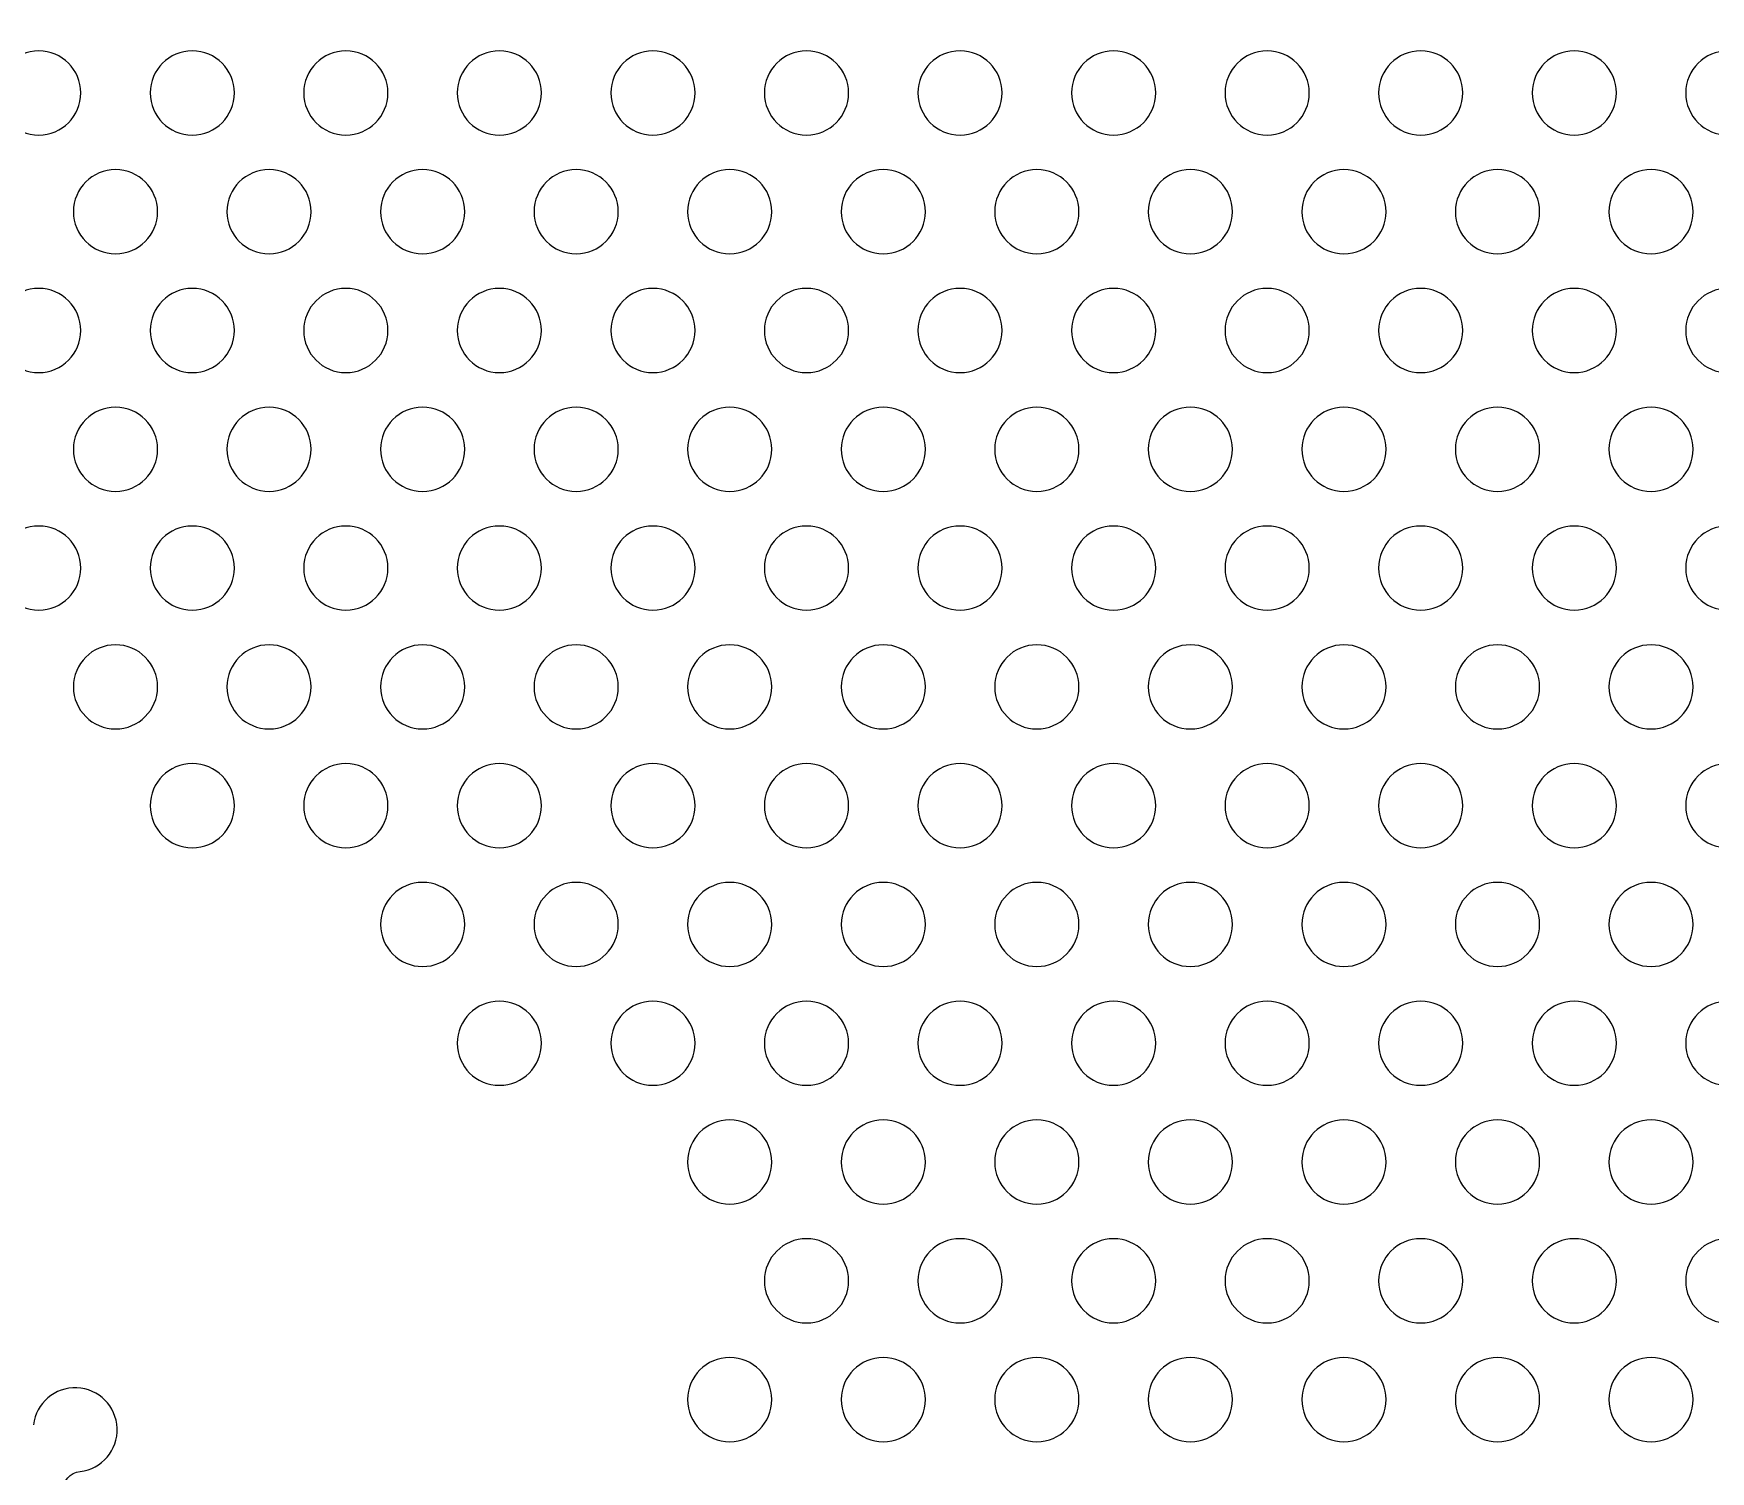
# Model space of a CAD drawing. Header units: millimetres. Extents: x 2717 to 2965, y -3 to 245.
# Drawn here: x 2850.6 to 2918.5, y 130.2 to 188.4 of the extents above; entities that cross this region are included whole.
import ezdxf

# ---------------------------------------------------------------- set-up
doc = ezdxf.new("R2010")
doc.units = ezdxf.units.MM
doc.layers.add('Livello 04', color=1, linetype='Continuous', true_color=0xff0000)
doc.layers.add('Predefinito', color=18, linetype='Continuous', true_color=0x000000)

msp = doc.modelspace()

# ---------------------------------------------------------------- linework, layer by layer
at = {"layer": 'Livello 04'}
msp.add_circle((2841.468, 121.039), 124, dxfattribs=at)
msp.add_arc((2852.275, 131.846), 1.7, 276.72807, 173.27193, dxfattribs=at)
at = {"layer": 'Livello 04', "extrusion": (0, 0, -1)}
msp.add_arc((-2852.568, 129.363), 0.8, 0, 83.27193, dxfattribs=at)
at = {"layer": 'Predefinito', "color": 18, "true_color": 0x000000}
for points in [[(2850.797, 187.696), (2849.856, 187.696), (2849.093, 186.933), (2849.093, 185.992)], [(2852.502, 185.992), (2852.502, 186.933), (2851.739, 187.696), (2850.797, 187.696)], [(2857.017, 187.696), (2856.075, 187.696), (2855.312, 186.933), (2855.312, 185.992)], [(2858.721, 185.992), (2858.721, 186.933), (2857.958, 187.696), (2857.017, 187.696)], [(2863.236, 187.696), (2862.295, 187.696), (2861.532, 186.933), (2861.532, 185.992)], [(2864.941, 185.992), (2864.941, 186.933), (2864.178, 187.696), (2863.236, 187.696)], [(2869.456, 187.696), (2868.514, 187.696), (2867.751, 186.933), (2867.751, 185.992)], [(2871.16, 185.992), (2871.16, 186.933), (2870.397, 187.696), (2869.456, 187.696)], [(2875.675, 187.696), (2874.734, 187.696), (2873.971, 186.933), (2873.971, 185.992)], [(2877.38, 185.992), (2877.38, 186.933), (2876.617, 187.696), (2875.675, 187.696)], [(2881.895, 187.696), (2880.954, 187.696), (2880.19, 186.933), (2880.19, 185.992)], [(2883.599, 185.992), (2883.599, 186.933), (2882.836, 187.696), (2881.895, 187.696)], [(2888.114, 187.696), (2887.173, 187.696), (2886.41, 186.933), (2886.41, 185.992)], [(2889.819, 185.992), (2889.819, 186.933), (2889.056, 187.696), (2888.114, 187.696)], [(2894.334, 187.696), (2893.392, 187.696), (2892.629, 186.933), (2892.629, 185.992)], [(2896.038, 185.992), (2896.038, 186.933), (2895.275, 187.696), (2894.334, 187.696)], [(2900.553, 187.696), (2899.612, 187.696), (2898.849, 186.933), (2898.849, 185.992)], [(2902.258, 185.992), (2902.258, 186.933), (2901.495, 187.696), (2900.553, 187.696)], [(2906.773, 187.696), (2905.831, 187.696), (2905.068, 186.933), (2905.068, 185.992)], [(2908.477, 185.992), (2908.477, 186.933), (2907.714, 187.696), (2906.773, 187.696)], [(2912.992, 187.696), (2912.051, 187.696), (2911.288, 186.933), (2911.288, 185.992)], [(2914.697, 185.992), (2914.697, 186.933), (2913.934, 187.696), (2912.992, 187.696)], [(2919.212, 187.696), (2918.271, 187.696), (2917.507, 186.933), (2917.507, 185.992)], [(2849.093, 185.992), (2849.093, 185.05), (2849.856, 184.287), (2850.797, 184.287)], [(2850.797, 184.287), (2851.739, 184.287), (2852.502, 185.05), (2852.502, 185.992)], [(2855.312, 185.992), (2855.312, 185.05), (2856.075, 184.287), (2857.017, 184.287)], [(2857.017, 184.287), (2857.958, 184.287), (2858.721, 185.05), (2858.721, 185.992)], [(2861.532, 185.992), (2861.532, 185.05), (2862.295, 184.287), (2863.236, 184.287)], [(2863.236, 184.287), (2864.178, 184.287), (2864.941, 185.05), (2864.941, 185.992)], [(2867.751, 185.992), (2867.751, 185.05), (2868.514, 184.287), (2869.456, 184.287)], [(2869.456, 184.287), (2870.397, 184.287), (2871.16, 185.05), (2871.16, 185.992)], [(2873.971, 185.992), (2873.971, 185.05), (2874.734, 184.287), (2875.675, 184.287)], [(2875.675, 184.287), (2876.617, 184.287), (2877.38, 185.05), (2877.38, 185.992)], [(2880.19, 185.992), (2880.19, 185.05), (2880.954, 184.287), (2881.895, 184.287)], [(2881.895, 184.287), (2882.836, 184.287), (2883.599, 185.05), (2883.599, 185.992)], [(2886.41, 185.992), (2886.41, 185.05), (2887.173, 184.287), (2888.114, 184.287)], [(2888.114, 184.287), (2889.056, 184.287), (2889.819, 185.05), (2889.819, 185.992)], [(2892.629, 185.992), (2892.629, 185.05), (2893.392, 184.287), (2894.334, 184.287)], [(2894.334, 184.287), (2895.275, 184.287), (2896.038, 185.05), (2896.038, 185.992)], [(2898.849, 185.992), (2898.849, 185.05), (2899.612, 184.287), (2900.553, 184.287)], [(2900.553, 184.287), (2901.495, 184.287), (2902.258, 185.05), (2902.258, 185.992)], [(2905.068, 185.992), (2905.068, 185.05), (2905.831, 184.287), (2906.773, 184.287)], [(2906.773, 184.287), (2907.714, 184.287), (2908.477, 185.05), (2908.477, 185.992)], [(2911.288, 185.992), (2911.288, 185.05), (2912.051, 184.287), (2912.992, 184.287)], [(2912.992, 184.287), (2913.934, 184.287), (2914.697, 185.05), (2914.697, 185.992)], [(2917.507, 185.992), (2917.507, 185.05), (2918.271, 184.287), (2919.212, 184.287)], [(2853.907, 182.885), (2852.966, 182.885), (2852.203, 182.122), (2852.203, 181.18)], [(2855.612, 181.18), (2855.612, 182.122), (2854.848, 182.885), (2853.907, 182.885)], [(2860.127, 182.885), (2859.185, 182.885), (2858.422, 182.122), (2858.422, 181.18)], [(2861.831, 181.18), (2861.831, 182.122), (2861.068, 182.885), (2860.127, 182.885)], [(2866.346, 182.885), (2865.405, 182.885), (2864.642, 182.122), (2864.642, 181.18)], [(2868.051, 181.18), (2868.051, 182.122), (2867.287, 182.885), (2866.346, 182.885)], [(2872.566, 182.885), (2871.624, 182.885), (2870.861, 182.122), (2870.861, 181.18)], [(2874.27, 181.18), (2874.27, 182.122), (2873.507, 182.885), (2872.566, 182.885)], [(2878.785, 182.885), (2877.844, 182.885), (2877.08, 182.122), (2877.08, 181.18)], [(2880.49, 181.18), (2880.49, 182.122), (2879.726, 182.885), (2878.785, 182.885)], [(2885.005, 182.885), (2884.063, 182.885), (2883.3, 182.122), (2883.3, 181.18)], [(2886.709, 181.18), (2886.709, 182.122), (2885.946, 182.885), (2885.005, 182.885)], [(2891.224, 182.885), (2890.283, 182.885), (2889.52, 182.122), (2889.52, 181.18)], [(2892.929, 181.18), (2892.929, 182.122), (2892.165, 182.885), (2891.224, 182.885)], [(2897.444, 182.885), (2896.502, 182.885), (2895.739, 182.122), (2895.739, 181.18)], [(2899.148, 181.18), (2899.148, 182.122), (2898.385, 182.885), (2897.444, 182.885)], [(2903.663, 182.885), (2902.722, 182.885), (2901.959, 182.122), (2901.959, 181.18)], [(2905.368, 181.18), (2905.368, 182.122), (2904.604, 182.885), (2903.663, 182.885)], [(2909.883, 182.885), (2908.941, 182.885), (2908.178, 182.122), (2908.178, 181.18)], [(2911.587, 181.18), (2911.587, 182.122), (2910.824, 182.885), (2909.883, 182.885)], [(2916.102, 182.885), (2915.161, 182.885), (2914.397, 182.122), (2914.397, 181.18)], [(2917.807, 181.18), (2917.807, 182.122), (2917.044, 182.885), (2916.102, 182.885)], [(2852.203, 181.18), (2852.203, 180.239), (2852.966, 179.476), (2853.907, 179.476)], [(2853.907, 179.476), (2854.848, 179.476), (2855.612, 180.239), (2855.612, 181.18)], [(2858.422, 181.18), (2858.422, 180.239), (2859.185, 179.476), (2860.127, 179.476)], [(2860.127, 179.476), (2861.068, 179.476), (2861.831, 180.239), (2861.831, 181.18)], [(2864.642, 181.18), (2864.642, 180.239), (2865.405, 179.476), (2866.346, 179.476)], [(2866.346, 179.476), (2867.287, 179.476), (2868.051, 180.239), (2868.051, 181.18)], [(2870.861, 181.18), (2870.861, 180.239), (2871.624, 179.476), (2872.566, 179.476)], [(2872.566, 179.476), (2873.507, 179.476), (2874.27, 180.239), (2874.27, 181.18)], [(2877.08, 181.18), (2877.08, 180.239), (2877.844, 179.476), (2878.785, 179.476)], [(2878.785, 179.476), (2879.726, 179.476), (2880.49, 180.239), (2880.49, 181.18)], [(2883.3, 181.18), (2883.3, 180.239), (2884.063, 179.476), (2885.005, 179.476)], [(2885.005, 179.476), (2885.946, 179.476), (2886.709, 180.239), (2886.709, 181.18)], [(2889.52, 181.18), (2889.52, 180.239), (2890.283, 179.476), (2891.224, 179.476)], [(2891.224, 179.476), (2892.165, 179.476), (2892.929, 180.239), (2892.929, 181.18)], [(2895.739, 181.18), (2895.739, 180.239), (2896.502, 179.476), (2897.444, 179.476)], [(2897.444, 179.476), (2898.385, 179.476), (2899.148, 180.239), (2899.148, 181.18)], [(2901.959, 181.18), (2901.959, 180.239), (2902.722, 179.476), (2903.663, 179.476)], [(2903.663, 179.476), (2904.604, 179.476), (2905.368, 180.239), (2905.368, 181.18)], [(2908.178, 181.18), (2908.178, 180.239), (2908.941, 179.476), (2909.883, 179.476)], [(2909.883, 179.476), (2910.824, 179.476), (2911.587, 180.239), (2911.587, 181.18)], [(2914.397, 181.18), (2914.397, 180.239), (2915.161, 179.476), (2916.102, 179.476)], [(2916.102, 179.476), (2917.044, 179.476), (2917.807, 180.239), (2917.807, 181.18)], [(2850.797, 178.074), (2849.856, 178.074), (2849.093, 177.31), (2849.093, 176.369)], [(2852.502, 176.369), (2852.502, 177.31), (2851.739, 178.074), (2850.797, 178.074)], [(2857.017, 178.074), (2856.075, 178.074), (2855.312, 177.31), (2855.312, 176.369)], [(2858.721, 176.369), (2858.721, 177.31), (2857.958, 178.074), (2857.017, 178.074)], [(2863.236, 178.074), (2862.295, 178.074), (2861.532, 177.31), (2861.532, 176.369)], [(2864.941, 176.369), (2864.941, 177.31), (2864.178, 178.074), (2863.236, 178.074)], [(2869.456, 178.074), (2868.514, 178.074), (2867.751, 177.31), (2867.751, 176.369)], [(2871.16, 176.369), (2871.16, 177.31), (2870.397, 178.074), (2869.456, 178.074)], [(2875.675, 178.074), (2874.734, 178.074), (2873.971, 177.31), (2873.971, 176.369)], [(2877.38, 176.369), (2877.38, 177.31), (2876.617, 178.074), (2875.675, 178.074)], [(2881.895, 178.074), (2880.954, 178.074), (2880.19, 177.31), (2880.19, 176.369)], [(2883.599, 176.369), (2883.599, 177.31), (2882.836, 178.074), (2881.895, 178.074)], [(2888.114, 178.074), (2887.173, 178.074), (2886.41, 177.31), (2886.41, 176.369)], [(2889.819, 176.369), (2889.819, 177.31), (2889.056, 178.074), (2888.114, 178.074)], [(2894.334, 178.074), (2893.392, 178.074), (2892.629, 177.31), (2892.629, 176.369)], [(2896.038, 176.369), (2896.038, 177.31), (2895.275, 178.074), (2894.334, 178.074)], [(2900.553, 178.074), (2899.612, 178.074), (2898.849, 177.31), (2898.849, 176.369)], [(2902.258, 176.369), (2902.258, 177.31), (2901.495, 178.074), (2900.553, 178.074)], [(2906.773, 178.074), (2905.831, 178.074), (2905.068, 177.31), (2905.068, 176.369)], [(2908.477, 176.369), (2908.477, 177.31), (2907.714, 178.074), (2906.773, 178.074)], [(2912.992, 178.074), (2912.051, 178.074), (2911.288, 177.31), (2911.288, 176.369)], [(2914.697, 176.369), (2914.697, 177.31), (2913.934, 178.074), (2912.992, 178.074)], [(2919.212, 178.074), (2918.271, 178.074), (2917.507, 177.31), (2917.507, 176.369)], [(2849.093, 176.369), (2849.093, 175.428), (2849.856, 174.665), (2850.797, 174.665)], [(2850.797, 174.665), (2851.739, 174.665), (2852.502, 175.428), (2852.502, 176.369)], [(2855.312, 176.369), (2855.312, 175.428), (2856.075, 174.665), (2857.017, 174.665)], [(2857.017, 174.665), (2857.958, 174.665), (2858.721, 175.428), (2858.721, 176.369)], [(2861.532, 176.369), (2861.532, 175.428), (2862.295, 174.665), (2863.236, 174.665)], [(2863.236, 174.665), (2864.178, 174.665), (2864.941, 175.428), (2864.941, 176.369)], [(2867.751, 176.369), (2867.751, 175.428), (2868.514, 174.665), (2869.456, 174.665)], [(2869.456, 174.665), (2870.397, 174.665), (2871.16, 175.428), (2871.16, 176.369)], [(2873.971, 176.369), (2873.971, 175.428), (2874.734, 174.665), (2875.675, 174.665)], [(2875.675, 174.665), (2876.617, 174.665), (2877.38, 175.428), (2877.38, 176.369)], [(2880.19, 176.369), (2880.19, 175.428), (2880.954, 174.665), (2881.895, 174.665)], [(2881.895, 174.665), (2882.836, 174.665), (2883.599, 175.428), (2883.599, 176.369)], [(2886.41, 176.369), (2886.41, 175.428), (2887.173, 174.665), (2888.114, 174.665)], [(2888.114, 174.665), (2889.056, 174.665), (2889.819, 175.428), (2889.819, 176.369)], [(2892.629, 176.369), (2892.629, 175.428), (2893.392, 174.665), (2894.334, 174.665)], [(2894.334, 174.665), (2895.275, 174.665), (2896.038, 175.428), (2896.038, 176.369)], [(2898.849, 176.369), (2898.849, 175.428), (2899.612, 174.665), (2900.553, 174.665)], [(2900.553, 174.665), (2901.495, 174.665), (2902.258, 175.428), (2902.258, 176.369)], [(2905.068, 176.369), (2905.068, 175.428), (2905.831, 174.665), (2906.773, 174.665)], [(2906.773, 174.665), (2907.714, 174.665), (2908.477, 175.428), (2908.477, 176.369)], [(2911.288, 176.369), (2911.288, 175.428), (2912.051, 174.665), (2912.992, 174.665)], [(2912.992, 174.665), (2913.934, 174.665), (2914.697, 175.428), (2914.697, 176.369)], [(2917.507, 176.369), (2917.507, 175.428), (2918.271, 174.665), (2919.212, 174.665)], [(2853.907, 173.262), (2852.966, 173.262), (2852.203, 172.499), (2852.203, 171.558)], [(2855.612, 171.558), (2855.612, 172.499), (2854.848, 173.262), (2853.907, 173.262)], [(2860.127, 173.262), (2859.185, 173.262), (2858.422, 172.499), (2858.422, 171.558)], [(2861.831, 171.558), (2861.831, 172.499), (2861.068, 173.262), (2860.127, 173.262)], [(2866.346, 173.262), (2865.405, 173.262), (2864.642, 172.499), (2864.642, 171.558)], [(2868.051, 171.558), (2868.051, 172.499), (2867.287, 173.262), (2866.346, 173.262)], [(2872.566, 173.262), (2871.624, 173.262), (2870.861, 172.499), (2870.861, 171.558)], [(2874.27, 171.558), (2874.27, 172.499), (2873.507, 173.262), (2872.566, 173.262)], [(2878.785, 173.262), (2877.844, 173.262), (2877.08, 172.499), (2877.08, 171.558)], [(2880.49, 171.558), (2880.49, 172.499), (2879.726, 173.262), (2878.785, 173.262)], [(2885.005, 173.262), (2884.063, 173.262), (2883.3, 172.499), (2883.3, 171.558)], [(2886.709, 171.558), (2886.709, 172.499), (2885.946, 173.262), (2885.005, 173.262)], [(2891.224, 173.262), (2890.283, 173.262), (2889.52, 172.499), (2889.52, 171.558)], [(2892.929, 171.558), (2892.929, 172.499), (2892.165, 173.262), (2891.224, 173.262)], [(2897.444, 173.262), (2896.502, 173.262), (2895.739, 172.499), (2895.739, 171.558)], [(2899.148, 171.558), (2899.148, 172.499), (2898.385, 173.262), (2897.444, 173.262)], [(2903.663, 173.262), (2902.722, 173.262), (2901.959, 172.499), (2901.959, 171.558)], [(2905.368, 171.558), (2905.368, 172.499), (2904.604, 173.262), (2903.663, 173.262)], [(2909.883, 173.262), (2908.941, 173.262), (2908.178, 172.499), (2908.178, 171.558)], [(2911.587, 171.558), (2911.587, 172.499), (2910.824, 173.262), (2909.883, 173.262)], [(2916.102, 173.262), (2915.161, 173.262), (2914.397, 172.499), (2914.397, 171.558)], [(2917.807, 171.558), (2917.807, 172.499), (2917.044, 173.262), (2916.102, 173.262)], [(2852.203, 171.558), (2852.203, 170.616), (2852.966, 169.853), (2853.907, 169.853)], [(2853.907, 169.853), (2854.848, 169.853), (2855.612, 170.616), (2855.612, 171.558)], [(2858.422, 171.558), (2858.422, 170.616), (2859.185, 169.853), (2860.127, 169.853)], [(2860.127, 169.853), (2861.068, 169.853), (2861.831, 170.616), (2861.831, 171.558)], [(2864.642, 171.558), (2864.642, 170.616), (2865.405, 169.853), (2866.346, 169.853)], [(2866.346, 169.853), (2867.287, 169.853), (2868.051, 170.616), (2868.051, 171.558)], [(2870.861, 171.558), (2870.861, 170.616), (2871.624, 169.853), (2872.566, 169.853)], [(2872.566, 169.853), (2873.507, 169.853), (2874.27, 170.616), (2874.27, 171.558)], [(2877.08, 171.558), (2877.08, 170.616), (2877.844, 169.853), (2878.785, 169.853)], [(2878.785, 169.853), (2879.726, 169.853), (2880.49, 170.616), (2880.49, 171.558)], [(2883.3, 171.558), (2883.3, 170.616), (2884.063, 169.853), (2885.005, 169.853)], [(2885.005, 169.853), (2885.946, 169.853), (2886.709, 170.616), (2886.709, 171.558)], [(2889.52, 171.558), (2889.52, 170.616), (2890.283, 169.853), (2891.224, 169.853)], [(2891.224, 169.853), (2892.165, 169.853), (2892.929, 170.616), (2892.929, 171.558)], [(2895.739, 171.558), (2895.739, 170.616), (2896.502, 169.853), (2897.444, 169.853)], [(2897.444, 169.853), (2898.385, 169.853), (2899.148, 170.616), (2899.148, 171.558)], [(2901.959, 171.558), (2901.959, 170.616), (2902.722, 169.853), (2903.663, 169.853)], [(2903.663, 169.853), (2904.604, 169.853), (2905.368, 170.616), (2905.368, 171.558)], [(2908.178, 171.558), (2908.178, 170.616), (2908.941, 169.853), (2909.883, 169.853)], [(2909.883, 169.853), (2910.824, 169.853), (2911.587, 170.616), (2911.587, 171.558)], [(2914.397, 171.558), (2914.397, 170.616), (2915.161, 169.853), (2916.102, 169.853)], [(2916.102, 169.853), (2917.044, 169.853), (2917.807, 170.616), (2917.807, 171.558)], [(2850.797, 168.451), (2849.856, 168.451), (2849.093, 167.688), (2849.093, 166.747)], [(2852.502, 166.747), (2852.502, 167.688), (2851.739, 168.451), (2850.797, 168.451)], [(2857.017, 168.451), (2856.075, 168.451), (2855.312, 167.688), (2855.312, 166.747)], [(2858.721, 166.747), (2858.721, 167.688), (2857.958, 168.451), (2857.017, 168.451)], [(2863.236, 168.451), (2862.295, 168.451), (2861.532, 167.688), (2861.532, 166.747)], [(2864.941, 166.747), (2864.941, 167.688), (2864.178, 168.451), (2863.236, 168.451)], [(2869.456, 168.451), (2868.514, 168.451), (2867.751, 167.688), (2867.751, 166.747)], [(2871.16, 166.747), (2871.16, 167.688), (2870.397, 168.451), (2869.456, 168.451)], [(2875.675, 168.451), (2874.734, 168.451), (2873.971, 167.688), (2873.971, 166.747)], [(2877.38, 166.747), (2877.38, 167.688), (2876.617, 168.451), (2875.675, 168.451)], [(2881.895, 168.451), (2880.954, 168.451), (2880.19, 167.688), (2880.19, 166.747)], [(2883.599, 166.747), (2883.599, 167.688), (2882.836, 168.451), (2881.895, 168.451)], [(2888.114, 168.451), (2887.173, 168.451), (2886.41, 167.688), (2886.41, 166.747)], [(2889.819, 166.747), (2889.819, 167.688), (2889.056, 168.451), (2888.114, 168.451)], [(2894.334, 168.451), (2893.392, 168.451), (2892.629, 167.688), (2892.629, 166.747)], [(2896.038, 166.747), (2896.038, 167.688), (2895.275, 168.451), (2894.334, 168.451)], [(2900.553, 168.451), (2899.612, 168.451), (2898.849, 167.688), (2898.849, 166.747)], [(2902.258, 166.747), (2902.258, 167.688), (2901.495, 168.451), (2900.553, 168.451)], [(2906.773, 168.451), (2905.831, 168.451), (2905.068, 167.688), (2905.068, 166.747)], [(2908.477, 166.747), (2908.477, 167.688), (2907.714, 168.451), (2906.773, 168.451)], [(2912.992, 168.451), (2912.051, 168.451), (2911.288, 167.688), (2911.288, 166.747)], [(2914.697, 166.747), (2914.697, 167.688), (2913.934, 168.451), (2912.992, 168.451)], [(2919.212, 168.451), (2918.271, 168.451), (2917.507, 167.688), (2917.507, 166.747)], [(2849.093, 166.747), (2849.093, 165.805), (2849.856, 165.042), (2850.797, 165.042)], [(2850.797, 165.042), (2851.739, 165.042), (2852.502, 165.805), (2852.502, 166.747)], [(2855.312, 166.747), (2855.312, 165.805), (2856.075, 165.042), (2857.017, 165.042)], [(2857.017, 165.042), (2857.958, 165.042), (2858.721, 165.805), (2858.721, 166.747)], [(2861.532, 166.747), (2861.532, 165.805), (2862.295, 165.042), (2863.236, 165.042)], [(2863.236, 165.042), (2864.178, 165.042), (2864.941, 165.805), (2864.941, 166.747)], [(2867.751, 166.747), (2867.751, 165.805), (2868.514, 165.042), (2869.456, 165.042)], [(2869.456, 165.042), (2870.397, 165.042), (2871.16, 165.805), (2871.16, 166.747)], [(2873.971, 166.747), (2873.971, 165.805), (2874.734, 165.042), (2875.675, 165.042)], [(2875.675, 165.042), (2876.617, 165.042), (2877.38, 165.805), (2877.38, 166.747)], [(2880.19, 166.747), (2880.19, 165.805), (2880.954, 165.042), (2881.895, 165.042)], [(2881.895, 165.042), (2882.836, 165.042), (2883.599, 165.805), (2883.599, 166.747)], [(2886.41, 166.747), (2886.41, 165.805), (2887.173, 165.042), (2888.114, 165.042)], [(2888.114, 165.042), (2889.056, 165.042), (2889.819, 165.805), (2889.819, 166.747)], [(2892.629, 166.747), (2892.629, 165.805), (2893.392, 165.042), (2894.334, 165.042)], [(2894.334, 165.042), (2895.275, 165.042), (2896.038, 165.805), (2896.038, 166.747)], [(2898.849, 166.747), (2898.849, 165.805), (2899.612, 165.042), (2900.553, 165.042)], [(2900.553, 165.042), (2901.495, 165.042), (2902.258, 165.805), (2902.258, 166.747)], [(2905.068, 166.747), (2905.068, 165.805), (2905.831, 165.042), (2906.773, 165.042)], [(2906.773, 165.042), (2907.714, 165.042), (2908.477, 165.805), (2908.477, 166.747)], [(2911.288, 166.747), (2911.288, 165.805), (2912.051, 165.042), (2912.992, 165.042)], [(2912.992, 165.042), (2913.934, 165.042), (2914.697, 165.805), (2914.697, 166.747)], [(2917.507, 166.747), (2917.507, 165.805), (2918.271, 165.042), (2919.212, 165.042)], [(2853.907, 163.64), (2852.966, 163.64), (2852.203, 162.876), (2852.203, 161.935)], [(2855.612, 161.935), (2855.612, 162.876), (2854.848, 163.64), (2853.907, 163.64)], [(2860.127, 163.64), (2859.185, 163.64), (2858.422, 162.876), (2858.422, 161.935)], [(2861.831, 161.935), (2861.831, 162.876), (2861.068, 163.64), (2860.127, 163.64)], [(2866.346, 163.64), (2865.405, 163.64), (2864.642, 162.876), (2864.642, 161.935)], [(2868.051, 161.935), (2868.051, 162.876), (2867.287, 163.64), (2866.346, 163.64)], [(2872.566, 163.64), (2871.624, 163.64), (2870.861, 162.876), (2870.861, 161.935)], [(2874.27, 161.935), (2874.27, 162.876), (2873.507, 163.64), (2872.566, 163.64)], [(2878.785, 163.64), (2877.844, 163.64), (2877.08, 162.876), (2877.08, 161.935)], [(2880.49, 161.935), (2880.49, 162.876), (2879.726, 163.64), (2878.785, 163.64)], [(2885.005, 163.64), (2884.063, 163.64), (2883.3, 162.876), (2883.3, 161.935)], [(2886.709, 161.935), (2886.709, 162.876), (2885.946, 163.64), (2885.005, 163.64)], [(2891.224, 163.64), (2890.283, 163.64), (2889.52, 162.876), (2889.52, 161.935)], [(2892.929, 161.935), (2892.929, 162.876), (2892.165, 163.64), (2891.224, 163.64)], [(2897.444, 163.64), (2896.502, 163.64), (2895.739, 162.876), (2895.739, 161.935)], [(2899.148, 161.935), (2899.148, 162.876), (2898.385, 163.64), (2897.444, 163.64)], [(2903.663, 163.64), (2902.722, 163.64), (2901.959, 162.876), (2901.959, 161.935)], [(2905.368, 161.935), (2905.368, 162.876), (2904.604, 163.64), (2903.663, 163.64)], [(2909.883, 163.64), (2908.941, 163.64), (2908.178, 162.876), (2908.178, 161.935)], [(2911.587, 161.935), (2911.587, 162.876), (2910.824, 163.64), (2909.883, 163.64)], [(2916.102, 163.64), (2915.161, 163.64), (2914.397, 162.876), (2914.397, 161.935)], [(2917.807, 161.935), (2917.807, 162.876), (2917.044, 163.64), (2916.102, 163.64)], [(2852.203, 161.935), (2852.203, 160.994), (2852.966, 160.231), (2853.907, 160.231)], [(2853.907, 160.231), (2854.848, 160.231), (2855.612, 160.994), (2855.612, 161.935)], [(2858.422, 161.935), (2858.422, 160.994), (2859.185, 160.231), (2860.127, 160.231)], [(2860.127, 160.231), (2861.068, 160.231), (2861.831, 160.994), (2861.831, 161.935)], [(2864.642, 161.935), (2864.642, 160.994), (2865.405, 160.231), (2866.346, 160.231)], [(2866.346, 160.231), (2867.287, 160.231), (2868.051, 160.994), (2868.051, 161.935)], [(2870.861, 161.935), (2870.861, 160.994), (2871.624, 160.231), (2872.566, 160.231)], [(2872.566, 160.231), (2873.507, 160.231), (2874.27, 160.994), (2874.27, 161.935)], [(2877.08, 161.935), (2877.08, 160.994), (2877.844, 160.231), (2878.785, 160.231)], [(2878.785, 160.231), (2879.726, 160.231), (2880.49, 160.994), (2880.49, 161.935)], [(2883.3, 161.935), (2883.3, 160.994), (2884.063, 160.231), (2885.005, 160.231)], [(2885.005, 160.231), (2885.946, 160.231), (2886.709, 160.994), (2886.709, 161.935)], [(2889.52, 161.935), (2889.52, 160.994), (2890.283, 160.231), (2891.224, 160.231)], [(2891.224, 160.231), (2892.165, 160.231), (2892.929, 160.994), (2892.929, 161.935)], [(2895.739, 161.935), (2895.739, 160.994), (2896.502, 160.231), (2897.444, 160.231)], [(2897.444, 160.231), (2898.385, 160.231), (2899.148, 160.994), (2899.148, 161.935)], [(2901.959, 161.935), (2901.959, 160.994), (2902.722, 160.231), (2903.663, 160.231)], [(2903.663, 160.231), (2904.604, 160.231), (2905.368, 160.994), (2905.368, 161.935)], [(2908.178, 161.935), (2908.178, 160.994), (2908.941, 160.231), (2909.883, 160.231)], [(2909.883, 160.231), (2910.824, 160.231), (2911.587, 160.994), (2911.587, 161.935)], [(2914.397, 161.935), (2914.397, 160.994), (2915.161, 160.231), (2916.102, 160.231)], [(2916.102, 160.231), (2917.044, 160.231), (2917.807, 160.994), (2917.807, 161.935)], [(2857.017, 158.828), (2856.075, 158.828), (2855.312, 158.065), (2855.312, 157.124)], [(2858.721, 157.124), (2858.721, 158.065), (2857.958, 158.828), (2857.017, 158.828)], [(2863.236, 158.828), (2862.295, 158.828), (2861.532, 158.065), (2861.532, 157.124)], [(2864.941, 157.124), (2864.941, 158.065), (2864.178, 158.828), (2863.236, 158.828)], [(2869.456, 158.828), (2868.514, 158.828), (2867.751, 158.065), (2867.751, 157.124)], [(2871.16, 157.124), (2871.16, 158.065), (2870.397, 158.828), (2869.456, 158.828)], [(2875.675, 158.828), (2874.734, 158.828), (2873.971, 158.065), (2873.971, 157.124)], [(2877.38, 157.124), (2877.38, 158.065), (2876.617, 158.828), (2875.675, 158.828)], [(2881.895, 158.828), (2880.954, 158.828), (2880.19, 158.065), (2880.19, 157.124)], [(2883.599, 157.124), (2883.599, 158.065), (2882.836, 158.828), (2881.895, 158.828)], [(2888.114, 158.828), (2887.173, 158.828), (2886.41, 158.065), (2886.41, 157.124)], [(2889.819, 157.124), (2889.819, 158.065), (2889.056, 158.828), (2888.114, 158.828)], [(2894.334, 158.828), (2893.392, 158.828), (2892.629, 158.065), (2892.629, 157.124)], [(2896.038, 157.124), (2896.038, 158.065), (2895.275, 158.828), (2894.334, 158.828)], [(2900.553, 158.828), (2899.612, 158.828), (2898.849, 158.065), (2898.849, 157.124)], [(2902.258, 157.124), (2902.258, 158.065), (2901.495, 158.828), (2900.553, 158.828)], [(2906.773, 158.828), (2905.831, 158.828), (2905.068, 158.065), (2905.068, 157.124)], [(2908.477, 157.124), (2908.477, 158.065), (2907.714, 158.828), (2906.773, 158.828)], [(2912.992, 158.828), (2912.051, 158.828), (2911.288, 158.065), (2911.288, 157.124)], [(2914.697, 157.124), (2914.697, 158.065), (2913.934, 158.828), (2912.992, 158.828)], [(2919.212, 158.828), (2918.271, 158.828), (2917.507, 158.065), (2917.507, 157.124)], [(2855.312, 157.124), (2855.312, 156.182), (2856.075, 155.419), (2857.017, 155.419)], [(2857.017, 155.419), (2857.958, 155.419), (2858.721, 156.182), (2858.721, 157.124)], [(2861.532, 157.124), (2861.532, 156.182), (2862.295, 155.419), (2863.236, 155.419)], [(2863.236, 155.419), (2864.178, 155.419), (2864.941, 156.182), (2864.941, 157.124)], [(2867.751, 157.124), (2867.751, 156.182), (2868.514, 155.419), (2869.456, 155.419)], [(2869.456, 155.419), (2870.397, 155.419), (2871.16, 156.182), (2871.16, 157.124)], [(2873.971, 157.124), (2873.971, 156.182), (2874.734, 155.419), (2875.675, 155.419)], [(2875.675, 155.419), (2876.617, 155.419), (2877.38, 156.182), (2877.38, 157.124)], [(2880.19, 157.124), (2880.19, 156.182), (2880.954, 155.419), (2881.895, 155.419)], [(2881.895, 155.419), (2882.836, 155.419), (2883.599, 156.182), (2883.599, 157.124)], [(2886.41, 157.124), (2886.41, 156.182), (2887.173, 155.419), (2888.114, 155.419)], [(2888.114, 155.419), (2889.056, 155.419), (2889.819, 156.182), (2889.819, 157.124)], [(2892.629, 157.124), (2892.629, 156.182), (2893.392, 155.419), (2894.334, 155.419)], [(2894.334, 155.419), (2895.275, 155.419), (2896.038, 156.182), (2896.038, 157.124)], [(2898.849, 157.124), (2898.849, 156.182), (2899.612, 155.419), (2900.553, 155.419)], [(2900.553, 155.419), (2901.495, 155.419), (2902.258, 156.182), (2902.258, 157.124)], [(2905.068, 157.124), (2905.068, 156.182), (2905.831, 155.419), (2906.773, 155.419)], [(2906.773, 155.419), (2907.714, 155.419), (2908.477, 156.182), (2908.477, 157.124)], [(2911.288, 157.124), (2911.288, 156.182), (2912.051, 155.419), (2912.992, 155.419)], [(2912.992, 155.419), (2913.934, 155.419), (2914.697, 156.182), (2914.697, 157.124)], [(2917.507, 157.124), (2917.507, 156.182), (2918.271, 155.419), (2919.212, 155.419)], [(2866.346, 154.017), (2865.405, 154.017), (2864.642, 153.254), (2864.642, 152.313)], [(2868.051, 152.313), (2868.051, 153.254), (2867.287, 154.017), (2866.346, 154.017)], [(2872.566, 154.017), (2871.624, 154.017), (2870.861, 153.254), (2870.861, 152.313)], [(2874.27, 152.313), (2874.27, 153.254), (2873.507, 154.017), (2872.566, 154.017)], [(2878.785, 154.017), (2877.844, 154.017), (2877.08, 153.254), (2877.08, 152.313)], [(2880.49, 152.313), (2880.49, 153.254), (2879.726, 154.017), (2878.785, 154.017)], [(2885.005, 154.017), (2884.063, 154.017), (2883.3, 153.254), (2883.3, 152.313)], [(2886.709, 152.313), (2886.709, 153.254), (2885.946, 154.017), (2885.005, 154.017)], [(2891.224, 154.017), (2890.283, 154.017), (2889.52, 153.254), (2889.52, 152.313)], [(2892.929, 152.313), (2892.929, 153.254), (2892.165, 154.017), (2891.224, 154.017)], [(2897.444, 154.017), (2896.502, 154.017), (2895.739, 153.254), (2895.739, 152.313)], [(2899.148, 152.313), (2899.148, 153.254), (2898.385, 154.017), (2897.444, 154.017)], [(2903.663, 154.017), (2902.722, 154.017), (2901.959, 153.254), (2901.959, 152.313)], [(2905.368, 152.313), (2905.368, 153.254), (2904.604, 154.017), (2903.663, 154.017)], [(2909.883, 154.017), (2908.941, 154.017), (2908.178, 153.254), (2908.178, 152.313)], [(2911.587, 152.313), (2911.587, 153.254), (2910.824, 154.017), (2909.883, 154.017)], [(2916.102, 154.017), (2915.161, 154.017), (2914.397, 153.254), (2914.397, 152.313)], [(2917.807, 152.313), (2917.807, 153.254), (2917.044, 154.017), (2916.102, 154.017)], [(2864.642, 152.313), (2864.642, 151.371), (2865.405, 150.608), (2866.346, 150.608)], [(2866.346, 150.608), (2867.287, 150.608), (2868.051, 151.371), (2868.051, 152.313)], [(2870.861, 152.313), (2870.861, 151.371), (2871.624, 150.608), (2872.566, 150.608)], [(2872.566, 150.608), (2873.507, 150.608), (2874.27, 151.371), (2874.27, 152.313)], [(2877.08, 152.313), (2877.08, 151.371), (2877.844, 150.608), (2878.785, 150.608)], [(2878.785, 150.608), (2879.726, 150.608), (2880.49, 151.371), (2880.49, 152.313)], [(2883.3, 152.313), (2883.3, 151.371), (2884.063, 150.608), (2885.005, 150.608)], [(2885.005, 150.608), (2885.946, 150.608), (2886.709, 151.371), (2886.709, 152.313)], [(2889.52, 152.313), (2889.52, 151.371), (2890.283, 150.608), (2891.224, 150.608)], [(2891.224, 150.608), (2892.165, 150.608), (2892.929, 151.371), (2892.929, 152.313)], [(2895.739, 152.313), (2895.739, 151.371), (2896.502, 150.608), (2897.444, 150.608)], [(2897.444, 150.608), (2898.385, 150.608), (2899.148, 151.371), (2899.148, 152.313)], [(2901.959, 152.313), (2901.959, 151.371), (2902.722, 150.608), (2903.663, 150.608)], [(2903.663, 150.608), (2904.604, 150.608), (2905.368, 151.371), (2905.368, 152.313)], [(2908.178, 152.313), (2908.178, 151.371), (2908.941, 150.608), (2909.883, 150.608)], [(2909.883, 150.608), (2910.824, 150.608), (2911.587, 151.371), (2911.587, 152.313)], [(2914.397, 152.313), (2914.397, 151.371), (2915.161, 150.608), (2916.102, 150.608)], [(2916.102, 150.608), (2917.044, 150.608), (2917.807, 151.371), (2917.807, 152.313)], [(2869.456, 149.206), (2868.514, 149.206), (2867.751, 148.442), (2867.751, 147.501)], [(2871.16, 147.501), (2871.16, 148.442), (2870.397, 149.206), (2869.456, 149.206)], [(2875.675, 149.206), (2874.734, 149.206), (2873.971, 148.442), (2873.971, 147.501)], [(2877.38, 147.501), (2877.38, 148.442), (2876.617, 149.206), (2875.675, 149.206)], [(2881.895, 149.206), (2880.954, 149.206), (2880.19, 148.442), (2880.19, 147.501)], [(2883.599, 147.501), (2883.599, 148.442), (2882.836, 149.206), (2881.895, 149.206)], [(2888.114, 149.206), (2887.173, 149.206), (2886.41, 148.442), (2886.41, 147.501)], [(2889.819, 147.501), (2889.819, 148.442), (2889.056, 149.206), (2888.114, 149.206)], [(2894.334, 149.206), (2893.392, 149.206), (2892.629, 148.442), (2892.629, 147.501)], [(2896.038, 147.501), (2896.038, 148.442), (2895.275, 149.206), (2894.334, 149.206)], [(2900.553, 149.206), (2899.612, 149.206), (2898.849, 148.442), (2898.849, 147.501)], [(2902.258, 147.501), (2902.258, 148.442), (2901.495, 149.206), (2900.553, 149.206)], [(2906.773, 149.206), (2905.831, 149.206), (2905.068, 148.442), (2905.068, 147.501)], [(2908.477, 147.501), (2908.477, 148.442), (2907.714, 149.206), (2906.773, 149.206)], [(2912.992, 149.206), (2912.051, 149.206), (2911.288, 148.442), (2911.288, 147.501)], [(2914.697, 147.501), (2914.697, 148.442), (2913.934, 149.206), (2912.992, 149.206)], [(2919.212, 149.206), (2918.271, 149.206), (2917.507, 148.442), (2917.507, 147.501)], [(2867.751, 147.501), (2867.751, 146.56), (2868.514, 145.797), (2869.456, 145.797)], [(2869.456, 145.797), (2870.397, 145.797), (2871.16, 146.56), (2871.16, 147.501)], [(2873.971, 147.501), (2873.971, 146.56), (2874.734, 145.797), (2875.675, 145.797)], [(2875.675, 145.797), (2876.617, 145.797), (2877.38, 146.56), (2877.38, 147.501)], [(2880.19, 147.501), (2880.19, 146.56), (2880.954, 145.797), (2881.895, 145.797)], [(2881.895, 145.797), (2882.836, 145.797), (2883.599, 146.56), (2883.599, 147.501)], [(2886.41, 147.501), (2886.41, 146.56), (2887.173, 145.797), (2888.114, 145.797)], [(2888.114, 145.797), (2889.056, 145.797), (2889.819, 146.56), (2889.819, 147.501)], [(2892.629, 147.501), (2892.629, 146.56), (2893.392, 145.797), (2894.334, 145.797)], [(2894.334, 145.797), (2895.275, 145.797), (2896.038, 146.56), (2896.038, 147.501)], [(2898.849, 147.501), (2898.849, 146.56), (2899.612, 145.797), (2900.553, 145.797)], [(2900.553, 145.797), (2901.495, 145.797), (2902.258, 146.56), (2902.258, 147.501)], [(2905.068, 147.501), (2905.068, 146.56), (2905.831, 145.797), (2906.773, 145.797)], [(2906.773, 145.797), (2907.714, 145.797), (2908.477, 146.56), (2908.477, 147.501)], [(2911.288, 147.501), (2911.288, 146.56), (2912.051, 145.797), (2912.992, 145.797)], [(2912.992, 145.797), (2913.934, 145.797), (2914.697, 146.56), (2914.697, 147.501)], [(2917.507, 147.501), (2917.507, 146.56), (2918.271, 145.797), (2919.212, 145.797)], [(2878.785, 144.394), (2877.844, 144.394), (2877.08, 143.631), (2877.08, 142.69)], [(2880.49, 142.69), (2880.49, 143.631), (2879.726, 144.394), (2878.785, 144.394)], [(2885.005, 144.394), (2884.063, 144.394), (2883.3, 143.631), (2883.3, 142.69)], [(2886.709, 142.69), (2886.709, 143.631), (2885.946, 144.394), (2885.005, 144.394)], [(2891.224, 144.394), (2890.283, 144.394), (2889.52, 143.631), (2889.52, 142.69)], [(2892.929, 142.69), (2892.929, 143.631), (2892.165, 144.394), (2891.224, 144.394)], [(2897.444, 144.394), (2896.502, 144.394), (2895.739, 143.631), (2895.739, 142.69)], [(2899.148, 142.69), (2899.148, 143.631), (2898.385, 144.394), (2897.444, 144.394)], [(2903.663, 144.394), (2902.722, 144.394), (2901.959, 143.631), (2901.959, 142.69)], [(2905.368, 142.69), (2905.368, 143.631), (2904.604, 144.394), (2903.663, 144.394)], [(2909.883, 144.394), (2908.941, 144.394), (2908.178, 143.631), (2908.178, 142.69)], [(2911.587, 142.69), (2911.587, 143.631), (2910.824, 144.394), (2909.883, 144.394)], [(2916.102, 144.394), (2915.161, 144.394), (2914.397, 143.631), (2914.397, 142.69)], [(2917.807, 142.69), (2917.807, 143.631), (2917.044, 144.394), (2916.102, 144.394)], [(2877.08, 142.69), (2877.08, 141.749), (2877.844, 140.985), (2878.785, 140.985)], [(2878.785, 140.985), (2879.726, 140.985), (2880.49, 141.749), (2880.49, 142.69)], [(2883.3, 142.69), (2883.3, 141.749), (2884.063, 140.985), (2885.005, 140.985)], [(2885.005, 140.985), (2885.946, 140.985), (2886.709, 141.749), (2886.709, 142.69)], [(2889.52, 142.69), (2889.52, 141.749), (2890.283, 140.985), (2891.224, 140.985)], [(2891.224, 140.985), (2892.165, 140.985), (2892.929, 141.749), (2892.929, 142.69)], [(2895.739, 142.69), (2895.739, 141.749), (2896.502, 140.985), (2897.444, 140.985)], [(2897.444, 140.985), (2898.385, 140.985), (2899.148, 141.749), (2899.148, 142.69)], [(2901.959, 142.69), (2901.959, 141.749), (2902.722, 140.985), (2903.663, 140.985)], [(2903.663, 140.985), (2904.604, 140.985), (2905.368, 141.749), (2905.368, 142.69)], [(2908.178, 142.69), (2908.178, 141.749), (2908.941, 140.985), (2909.883, 140.985)], [(2909.883, 140.985), (2910.824, 140.985), (2911.587, 141.749), (2911.587, 142.69)], [(2914.397, 142.69), (2914.397, 141.749), (2915.161, 140.985), (2916.102, 140.985)], [(2916.102, 140.985), (2917.044, 140.985), (2917.807, 141.749), (2917.807, 142.69)], [(2881.895, 139.583), (2880.954, 139.583), (2880.19, 138.82), (2880.19, 137.879)], [(2883.599, 137.879), (2883.599, 138.82), (2882.836, 139.583), (2881.895, 139.583)], [(2888.114, 139.583), (2887.173, 139.583), (2886.41, 138.82), (2886.41, 137.879)], [(2889.819, 137.879), (2889.819, 138.82), (2889.056, 139.583), (2888.114, 139.583)], [(2894.334, 139.583), (2893.392, 139.583), (2892.629, 138.82), (2892.629, 137.879)], [(2896.038, 137.879), (2896.038, 138.82), (2895.275, 139.583), (2894.334, 139.583)], [(2900.553, 139.583), (2899.612, 139.583), (2898.849, 138.82), (2898.849, 137.879)], [(2902.258, 137.879), (2902.258, 138.82), (2901.495, 139.583), (2900.553, 139.583)], [(2906.773, 139.583), (2905.831, 139.583), (2905.068, 138.82), (2905.068, 137.879)], [(2908.477, 137.879), (2908.477, 138.82), (2907.714, 139.583), (2906.773, 139.583)], [(2912.992, 139.583), (2912.051, 139.583), (2911.288, 138.82), (2911.288, 137.879)], [(2914.697, 137.879), (2914.697, 138.82), (2913.934, 139.583), (2912.992, 139.583)], [(2919.212, 139.583), (2918.271, 139.583), (2917.507, 138.82), (2917.507, 137.879)], [(2880.19, 137.879), (2880.19, 136.937), (2880.954, 136.174), (2881.895, 136.174)], [(2881.895, 136.174), (2882.836, 136.174), (2883.599, 136.937), (2883.599, 137.879)], [(2886.41, 137.879), (2886.41, 136.937), (2887.173, 136.174), (2888.114, 136.174)], [(2888.114, 136.174), (2889.056, 136.174), (2889.819, 136.937), (2889.819, 137.879)], [(2892.629, 137.879), (2892.629, 136.937), (2893.392, 136.174), (2894.334, 136.174)], [(2894.334, 136.174), (2895.275, 136.174), (2896.038, 136.937), (2896.038, 137.879)], [(2898.849, 137.879), (2898.849, 136.937), (2899.612, 136.174), (2900.553, 136.174)], [(2900.553, 136.174), (2901.495, 136.174), (2902.258, 136.937), (2902.258, 137.879)], [(2905.068, 137.879), (2905.068, 136.937), (2905.831, 136.174), (2906.773, 136.174)], [(2906.773, 136.174), (2907.714, 136.174), (2908.477, 136.937), (2908.477, 137.879)], [(2911.288, 137.879), (2911.288, 136.937), (2912.051, 136.174), (2912.992, 136.174)], [(2912.992, 136.174), (2913.934, 136.174), (2914.697, 136.937), (2914.697, 137.879)], [(2917.507, 137.879), (2917.507, 136.937), (2918.271, 136.174), (2919.212, 136.174)], [(2878.785, 134.772), (2877.844, 134.772), (2877.08, 134.009), (2877.08, 133.067)], [(2880.49, 133.067), (2880.49, 134.009), (2879.726, 134.772), (2878.785, 134.772)], [(2885.005, 134.772), (2884.063, 134.772), (2883.3, 134.009), (2883.3, 133.067)], [(2886.709, 133.067), (2886.709, 134.009), (2885.946, 134.772), (2885.005, 134.772)], [(2891.224, 134.772), (2890.283, 134.772), (2889.52, 134.009), (2889.52, 133.067)], [(2892.929, 133.067), (2892.929, 134.009), (2892.165, 134.772), (2891.224, 134.772)], [(2897.444, 134.772), (2896.502, 134.772), (2895.739, 134.009), (2895.739, 133.067)], [(2899.148, 133.067), (2899.148, 134.009), (2898.385, 134.772), (2897.444, 134.772)], [(2903.663, 134.772), (2902.722, 134.772), (2901.959, 134.009), (2901.959, 133.067)], [(2905.368, 133.067), (2905.368, 134.009), (2904.604, 134.772), (2903.663, 134.772)], [(2909.883, 134.772), (2908.941, 134.772), (2908.178, 134.009), (2908.178, 133.067)], [(2911.587, 133.067), (2911.587, 134.009), (2910.824, 134.772), (2909.883, 134.772)], [(2916.102, 134.772), (2915.161, 134.772), (2914.397, 134.009), (2914.397, 133.067)], [(2917.807, 133.067), (2917.807, 134.009), (2917.044, 134.772), (2916.102, 134.772)], [(2877.08, 133.067), (2877.08, 132.126), (2877.844, 131.363), (2878.785, 131.363)], [(2878.785, 131.363), (2879.726, 131.363), (2880.49, 132.126), (2880.49, 133.067)], [(2883.3, 133.067), (2883.3, 132.126), (2884.063, 131.363), (2885.005, 131.363)], [(2885.005, 131.363), (2885.946, 131.363), (2886.709, 132.126), (2886.709, 133.067)], [(2889.52, 133.067), (2889.52, 132.126), (2890.283, 131.363), (2891.224, 131.363)], [(2891.224, 131.363), (2892.165, 131.363), (2892.929, 132.126), (2892.929, 133.067)], [(2895.739, 133.067), (2895.739, 132.126), (2896.502, 131.363), (2897.444, 131.363)], [(2897.444, 131.363), (2898.385, 131.363), (2899.148, 132.126), (2899.148, 133.067)], [(2901.959, 133.067), (2901.959, 132.126), (2902.722, 131.363), (2903.663, 131.363)], [(2903.663, 131.363), (2904.604, 131.363), (2905.368, 132.126), (2905.368, 133.067)], [(2908.178, 133.067), (2908.178, 132.126), (2908.941, 131.363), (2909.883, 131.363)], [(2909.883, 131.363), (2910.824, 131.363), (2911.587, 132.126), (2911.587, 133.067)], [(2914.397, 133.067), (2914.397, 132.126), (2915.161, 131.363), (2916.102, 131.363)], [(2916.102, 131.363), (2917.044, 131.363), (2917.807, 132.126), (2917.807, 133.067)]]:
    msp.add_open_spline(points, degree=3, dxfattribs=at)

doc.saveas('drawing.dxf')
